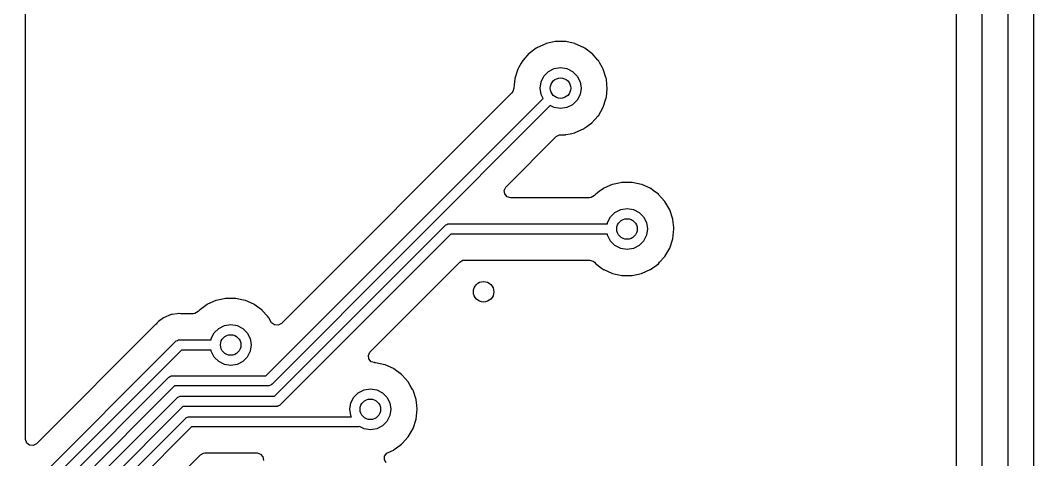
# Model space of a CAD drawing. Extents: x 1.41 to 5.39, y -5.53 to -2.36.
# Drawn here: x 1.408 to 2.187, y -3.326 to -2.988 of the extents above; entities that cross this region are included whole.
import ezdxf

# ---------------------------------------------------------------- set-up
doc = ezdxf.new("R2010")
doc.units = 0
doc.header["$MEASUREMENT"] = 0
doc.layers.add('BLACK', color=7, linetype='CONTINUOUS')

msp = doc.modelspace()

# ---------------------------------------------------------------- linework, layer by layer
at = {"layer": 'BLACK', "linetype": 'CONTINUOUS'}
for p, q in [((1.41173, -3.31002), (1.41173, -2.51895)), ((2.12683, -2.59775), (2.12683, -3.39993)), ((2.14685, -3.44675), (2.14685, -2.59724)), ((2.16654, -2.60132), (2.16654, -3.44675)), ((2.18656, -3.4416), (2.18656, -2.61167)), ((1.81548, -3.00551), (1.8118, -3.00629)), ((1.8189, -3.00478), (1.81548, -3.00551)), ((1.81916, -3.00473), (1.8189, -3.00478)), ((1.8189, -3.00478), (1.8189, -3.00478)), ((1.82668, -3.00473), (1.81916, -3.00473)), ((1.82693, -3.00478), (1.82668, -3.00473)), ((1.83035, -3.00551), (1.82693, -3.00478)), ((1.82693, -3.00478), (1.82693, -3.00478)), ((1.83403, -3.00629), (1.83035, -3.00551)), ((1.79868, -3.01396), (1.79423, -3.0189)), ((1.79885, -3.01377), (1.79868, -3.01396)), ((1.79868, -3.01396), (1.79868, -3.01396)), ((1.80417, -3.0099), (1.79885, -3.01377)), ((1.80472, -3.0095), (1.80417, -3.0099)), ((1.80493, -3.00935), (1.80472, -3.0095)), ((1.80472, -3.0095), (1.80472, -3.0095)), ((1.80517, -3.00924), (1.80493, -3.00935)), ((1.81156, -3.0064), (1.80517, -3.00924)), ((1.80517, -3.00924), (1.80517, -3.00924)), ((1.8118, -3.00629), (1.81156, -3.0064)), ((1.81156, -3.0064), (1.81156, -3.0064)), ((1.83427, -3.0064), (1.83403, -3.00629)), ((1.84066, -3.00924), (1.83427, -3.0064)), ((1.83427, -3.0064), (1.83427, -3.0064)), ((1.8409, -3.00935), (1.84066, -3.00924)), ((1.84066, -3.00924), (1.84066, -3.00924)), ((1.84111, -3.0095), (1.8409, -3.00935)), ((1.84166, -3.0099), (1.84111, -3.0095)), ((1.84111, -3.0095), (1.84111, -3.0095)), ((1.84698, -3.01377), (1.84166, -3.0099)), ((1.84716, -3.01396), (1.84698, -3.01377)), ((1.8516, -3.0189), (1.84716, -3.01396)), ((1.84716, -3.01396), (1.84716, -3.01396)), ((1.79263, -3.02141), (1.79061, -3.02491)), ((1.79382, -3.01936), (1.79263, -3.02141)), ((1.79423, -3.0189), (1.79382, -3.01936)), ((1.85201, -3.01936), (1.8516, -3.0189)), ((1.8532, -3.02141), (1.85201, -3.01936)), ((1.85522, -3.02491), (1.8532, -3.02141)), ((1.79006, -3.02587), (1.78774, -3.03302)), ((1.79061, -3.02491), (1.79006, -3.02587)), ((1.81018, -3.03124), (1.81366, -3.02776)), ((1.81366, -3.02776), (1.81805, -3.02552)), ((1.81805, -3.02552), (1.82292, -3.02475)), ((1.82292, -3.02475), (1.82778, -3.02552)), ((1.82778, -3.02552), (1.83217, -3.02776)), ((1.83217, -3.02776), (1.83566, -3.03124)), ((1.85577, -3.02587), (1.85522, -3.02491)), ((1.85809, -3.03302), (1.85577, -3.02587)), ((1.78771, -3.03328), (1.78721, -3.03804)), ((1.78774, -3.03302), (1.78771, -3.03328)), ((1.78771, -3.03328), (1.78771, -3.03328)), ((1.80717, -3.0405), (1.80794, -3.03563)), ((1.80794, -3.03563), (1.81018, -3.03124)), ((1.83566, -3.03124), (1.83789, -3.03563)), ((1.83789, -3.03563), (1.83866, -3.0405)), ((1.85812, -3.03328), (1.85809, -3.03302)), ((1.85862, -3.03804), (1.85812, -3.03328)), ((1.85812, -3.03328), (1.85812, -3.03328)), ((1.78553, -3.04401), (1.60841, -3.22112)), ((1.78619, -3.04318), (1.78553, -3.04401)), ((1.78696, -3.04057), (1.78619, -3.04318)), ((1.78721, -3.03804), (1.78695, -3.0405)), ((1.78695, -3.0405), (1.78696, -3.04057)), ((1.80794, -3.04536), (1.80717, -3.0405)), ((1.83866, -3.0405), (1.83789, -3.04536)), ((1.85814, -3.04754), (1.85885, -3.04075)), ((1.85888, -3.0405), (1.85862, -3.03804)), ((1.85885, -3.04075), (1.85888, -3.0405)), ((1.59654, -3.2613), (1.80947, -3.04837)), ((1.80947, -3.04837), (1.80794, -3.04536)), ((1.83566, -3.04975), (1.83217, -3.05324)), ((1.83789, -3.04536), (1.83566, -3.04975)), ((1.85577, -3.05512), (1.85809, -3.04797)), ((1.85809, -3.04797), (1.85814, -3.04754)), ((1.81504, -3.05394), (1.60096, -3.26802)), ((1.81805, -3.05547), (1.81504, -3.05394)), ((1.82292, -3.05624), (1.81805, -3.05547)), ((1.82778, -3.05547), (1.82292, -3.05624)), ((1.83217, -3.05324), (1.82778, -3.05547)), ((1.85201, -3.06164), (1.85577, -3.05512)), ((1.84308, -3.07006), (1.84698, -3.06722)), ((1.84698, -3.06722), (1.84928, -3.06467)), ((1.84928, -3.06467), (1.85184, -3.06183)), ((1.85184, -3.06183), (1.85201, -3.06164)), ((1.85184, -3.06183), (1.85184, -3.06183)), ((1.82203, -3.07638), (1.82308, -3.07626)), ((1.82308, -3.07626), (1.82668, -3.07626)), ((1.82668, -3.07626), (1.82693, -3.07621)), ((1.82693, -3.07621), (1.83035, -3.07548)), ((1.82693, -3.07621), (1.82693, -3.07621)), ((1.83035, -3.07548), (1.83403, -3.0747)), ((1.83403, -3.0747), (1.83427, -3.07459)), ((1.83427, -3.07459), (1.84066, -3.07175)), ((1.84066, -3.07175), (1.8409, -3.07164)), ((1.84066, -3.07175), (1.84066, -3.07175)), ((1.8409, -3.07164), (1.8417, -3.07106)), ((1.8417, -3.07106), (1.84308, -3.07006)), ((1.78109, -3.1162), (1.81958, -3.07772)), ((1.81958, -3.07772), (1.82203, -3.07638)), ((1.86266, -3.11452), (1.85627, -3.11737)), ((1.8629, -3.11442), (1.86266, -3.11452)), ((1.86266, -3.11452), (1.86266, -3.11452)), ((1.86658, -3.11364), (1.8629, -3.11442)), ((1.87, -3.11291), (1.86658, -3.11364)), ((1.87026, -3.11285), (1.87, -3.11291)), ((1.87, -3.11291), (1.87, -3.11291)), ((1.87777, -3.11285), (1.87026, -3.11285)), ((1.87803, -3.11291), (1.87777, -3.11285)), ((1.88145, -3.11364), (1.87803, -3.11291)), ((1.87803, -3.11291), (1.87803, -3.11291)), ((1.88513, -3.11442), (1.88145, -3.11364)), ((1.88537, -3.11452), (1.88513, -3.11442)), ((1.89176, -3.11737), (1.88537, -3.11452)), ((1.88537, -3.11452), (1.88537, -3.11452)), ((1.77969, -3.119), (1.78085, -3.11646)), ((1.78009, -3.12177), (1.77969, -3.119)), ((1.78192, -3.12388), (1.78009, -3.12177)), ((1.78085, -3.11646), (1.78109, -3.1162)), ((1.84893, -3.12302), (1.84655, -3.12449)), ((1.84978, -3.12209), (1.84893, -3.12302)), ((1.84995, -3.1219), (1.84978, -3.12209)), ((1.84978, -3.12209), (1.84978, -3.12209)), ((1.85271, -3.11989), (1.84995, -3.1219)), ((1.85582, -3.11763), (1.85271, -3.11989)), ((1.85603, -3.11748), (1.85582, -3.11763)), ((1.85582, -3.11763), (1.85582, -3.11763)), ((1.85627, -3.11737), (1.85603, -3.11748)), ((1.85627, -3.11737), (1.85627, -3.11737)), ((1.892, -3.11748), (1.89176, -3.11737)), ((1.89176, -3.11737), (1.89176, -3.11737)), ((1.89221, -3.11763), (1.892, -3.11748)), ((1.89418, -3.11906), (1.89221, -3.11763)), ((1.89221, -3.11763), (1.89221, -3.11763)), ((1.89808, -3.1219), (1.89418, -3.11906)), ((1.89825, -3.12209), (1.89808, -3.1219)), ((1.90061, -3.12471), (1.89825, -3.12209)), ((1.89825, -3.12209), (1.89825, -3.12209)), ((1.7846, -3.12467), (1.78192, -3.12388)), ((1.84525, -3.12467), (1.7846, -3.12467)), ((1.84655, -3.12449), (1.84525, -3.12467)), ((1.90311, -3.12748), (1.90061, -3.12471)), ((1.90687, -3.13399), (1.90311, -3.12748)), ((1.86128, -3.13937), (1.86476, -3.13588)), ((1.86476, -3.13588), (1.86915, -3.13364)), ((1.86915, -3.13364), (1.87402, -3.13287)), ((1.87402, -3.13287), (1.87888, -3.13364)), ((1.87888, -3.13364), (1.88327, -3.13588)), ((1.88327, -3.13588), (1.88676, -3.13937)), ((1.90919, -3.14114), (1.90687, -3.13399)), ((1.60306, -3.27703), (1.73425, -3.14584)), ((1.73425, -3.14584), (1.73453, -3.14569)), ((1.73453, -3.14569), (1.73472, -3.14544)), ((1.73472, -3.14544), (1.7356, -3.14515)), ((1.7356, -3.14515), (1.73642, -3.14473)), ((1.73642, -3.14473), (1.73673, -3.14478)), ((1.73673, -3.14478), (1.73703, -3.14469)), ((1.73703, -3.14469), (1.85889, -3.14469)), ((1.85889, -3.14469), (1.85904, -3.14376)), ((1.85904, -3.14376), (1.86128, -3.13937)), ((1.88676, -3.13937), (1.88899, -3.14376)), ((1.88899, -3.14376), (1.88976, -3.14862)), ((1.90922, -3.1414), (1.90919, -3.14114)), ((1.90986, -3.1475), (1.90922, -3.1414)), ((1.90922, -3.1414), (1.90922, -3.1414)), ((1.73866, -3.15256), (1.60747, -3.28375)), ((1.85889, -3.15256), (1.73866, -3.15256)), ((1.85904, -3.15349), (1.85889, -3.15256)), ((1.86128, -3.15788), (1.85904, -3.15349)), ((1.88899, -3.15349), (1.88676, -3.15788)), ((1.88976, -3.14862), (1.88899, -3.15349)), ((1.90919, -3.1561), (1.90998, -3.14862)), ((1.90998, -3.14862), (1.90986, -3.1475)), ((1.86476, -3.16136), (1.86128, -3.15788)), ((1.86915, -3.1636), (1.86476, -3.16136)), ((1.88327, -3.16136), (1.87888, -3.1636)), ((1.88676, -3.15788), (1.88327, -3.16136)), ((1.90687, -3.16325), (1.90919, -3.1561)), ((1.87402, -3.16437), (1.86915, -3.1636)), ((1.87888, -3.1636), (1.87402, -3.16437)), ((1.90294, -3.16995), (1.90311, -3.16976)), ((1.90311, -3.16976), (1.90687, -3.16325)), ((1.67667, -3.24286), (1.7455, -3.17403)), ((1.7455, -3.17403), (1.74796, -3.17269)), ((1.74796, -3.17269), (1.74901, -3.17258)), ((1.74901, -3.17258), (1.84525, -3.17258)), ((1.84525, -3.17258), (1.84793, -3.17337)), ((1.84793, -3.17337), (1.84893, -3.17422)), ((1.84893, -3.17422), (1.84995, -3.17535)), ((1.84995, -3.17535), (1.85075, -3.17593)), ((1.85075, -3.17593), (1.85444, -3.17861)), ((1.892, -3.17977), (1.89808, -3.17535)), ((1.89808, -3.17535), (1.8991, -3.17422)), ((1.8991, -3.17422), (1.90294, -3.16995)), ((1.90294, -3.16995), (1.90294, -3.16995)), ((1.85444, -3.17861), (1.85603, -3.17977)), ((1.85603, -3.17977), (1.85627, -3.17987)), ((1.85627, -3.17987), (1.85627, -3.17987)), ((1.85627, -3.17987), (1.85913, -3.18115)), ((1.85913, -3.18115), (1.8629, -3.18283)), ((1.8629, -3.18283), (1.86647, -3.18358)), ((1.86647, -3.18358), (1.87, -3.18434)), ((1.87, -3.18434), (1.87, -3.18434)), ((1.87, -3.18434), (1.87026, -3.18439)), ((1.87026, -3.18439), (1.87777, -3.18439)), ((1.87777, -3.18439), (1.87803, -3.18434)), ((1.87803, -3.18434), (1.88156, -3.18358)), ((1.87803, -3.18434), (1.87803, -3.18434)), ((1.88156, -3.18358), (1.88513, -3.18283)), ((1.88513, -3.18283), (1.8889, -3.18115)), ((1.8889, -3.18115), (1.89176, -3.17987)), ((1.89176, -3.17987), (1.892, -3.17977)), ((1.89176, -3.17987), (1.89176, -3.17987)), ((1.55128, -3.2067), (1.54626, -3.21035)), ((1.55149, -3.20655), (1.55128, -3.2067)), ((1.55128, -3.2067), (1.55128, -3.2067)), ((1.55173, -3.20645), (1.55149, -3.20655)), ((1.55812, -3.2036), (1.55173, -3.20645)), ((1.55173, -3.20645), (1.55173, -3.20645)), ((1.55836, -3.20349), (1.55812, -3.2036)), ((1.55812, -3.2036), (1.55812, -3.2036)), ((1.56213, -3.20269), (1.55836, -3.20349)), ((1.56546, -3.20198), (1.56213, -3.20269)), ((1.56571, -3.20193), (1.56546, -3.20198)), ((1.56546, -3.20198), (1.56546, -3.20198)), ((1.57323, -3.20193), (1.56571, -3.20193)), ((1.57348, -3.20198), (1.57323, -3.20193)), ((1.57681, -3.20269), (1.57348, -3.20198)), ((1.57348, -3.20198), (1.57348, -3.20198)), ((1.58058, -3.20349), (1.57681, -3.20269)), ((1.58082, -3.2036), (1.58058, -3.20349)), ((1.58722, -3.20645), (1.58082, -3.2036)), ((1.58082, -3.2036), (1.58082, -3.2036)), ((1.58745, -3.20655), (1.58722, -3.20645)), ((1.58722, -3.20645), (1.58722, -3.20645)), ((1.59354, -3.21097), (1.58745, -3.20655)), ((1.52366, -3.21436), (1.51783, -3.21677)), ((1.52398, -3.21432), (1.52366, -3.21436)), ((1.52442, -3.21426), (1.52398, -3.21432)), ((1.52398, -3.21432), (1.52398, -3.21432)), ((1.52834, -3.21374), (1.52442, -3.21426)), ((1.52959, -3.21358), (1.52834, -3.21374)), ((1.52834, -3.21374), (1.52834, -3.21374)), ((1.52834, -3.21374), (1.52834, -3.21374)), ((1.52834, -3.21374), (1.52834, -3.21374)), ((1.52834, -3.21374), (1.52834, -3.21374)), ((1.52991, -3.21353), (1.52959, -3.21358)), ((1.53116, -3.2137), (1.52991, -3.21353)), ((1.53181, -3.21374), (1.53116, -3.2137)), ((1.5407, -3.21374), (1.53181, -3.21374)), ((1.54201, -3.21357), (1.5407, -3.21374)), ((1.54439, -3.2121), (1.54201, -3.21357)), ((1.54523, -3.21116), (1.54439, -3.2121)), ((1.54541, -3.21097), (1.54523, -3.21116)), ((1.54523, -3.21116), (1.54523, -3.21116)), ((1.54626, -3.21035), (1.54541, -3.21097)), ((1.59371, -3.21116), (1.59354, -3.21097)), ((1.59779, -3.2157), (1.59371, -3.21116)), ((1.59371, -3.21116), (1.59371, -3.21116)), ((1.59857, -3.21656), (1.59779, -3.2157)), ((1.51163, -3.2221), (1.4202, -3.31353)), ((1.51206, -3.22161), (1.51163, -3.2221)), ((1.51263, -3.22087), (1.51206, -3.22161)), ((1.51282, -3.22061), (1.51263, -3.22087)), ((1.51408, -3.21965), (1.51282, -3.22061)), ((1.51783, -3.21677), (1.51408, -3.21965)), ((1.51408, -3.21965), (1.51408, -3.21965)), ((1.56021, -3.22496), (1.5646, -3.22272)), ((1.5646, -3.22272), (1.56947, -3.22195)), ((1.56947, -3.22195), (1.57434, -3.22272)), ((1.57434, -3.22272), (1.57873, -3.22496)), ((1.5987, -3.21678), (1.59857, -3.21656)), ((1.60061, -3.22009), (1.5987, -3.21678)), ((1.60093, -3.22059), (1.60061, -3.22009)), ((1.60317, -3.22226), (1.60093, -3.22059)), ((1.60596, -3.22246), (1.60317, -3.22226)), ((1.60841, -3.22112), (1.60596, -3.22246)), ((1.55449, -3.23283), (1.55673, -3.22844)), ((1.55673, -3.22844), (1.56021, -3.22496)), ((1.57873, -3.22496), (1.58221, -3.22844)), ((1.58221, -3.22844), (1.58445, -3.23283)), ((1.40774, -3.3543), (1.52713, -3.23491)), ((1.52713, -3.23491), (1.52741, -3.23477)), ((1.52741, -3.23477), (1.5276, -3.23451)), ((1.5276, -3.23451), (1.52847, -3.23423)), ((1.52847, -3.23423), (1.5293, -3.23381)), ((1.5293, -3.23381), (1.52961, -3.23386)), ((1.52961, -3.23386), (1.52991, -3.23376)), ((1.52991, -3.23376), (1.55435, -3.23376)), ((1.55435, -3.23376), (1.55449, -3.23283)), ((1.58445, -3.23283), (1.58522, -3.2377)), ((1.58522, -3.2377), (1.58445, -3.24256)), ((1.53154, -3.24163), (1.41446, -3.35872)), ((1.55435, -3.24163), (1.53154, -3.24163)), ((1.55449, -3.24256), (1.55435, -3.24163)), ((1.55673, -3.24695), (1.55449, -3.24256)), ((1.56021, -3.25044), (1.55673, -3.24695)), ((1.58221, -3.24695), (1.57873, -3.25044)), ((1.58445, -3.24256), (1.58221, -3.24695)), ((1.67527, -3.24567), (1.67643, -3.24312)), ((1.67567, -3.24843), (1.67527, -3.24567)), ((1.67643, -3.24312), (1.67667, -3.24286)), ((1.5646, -3.25268), (1.56021, -3.25044)), ((1.56947, -3.25345), (1.5646, -3.25268)), ((1.57434, -3.25268), (1.56947, -3.25345)), ((1.57873, -3.25044), (1.57434, -3.25268)), ((1.6775, -3.25054), (1.67567, -3.24843)), ((1.68001, -3.25128), (1.6775, -3.25054)), ((1.68, -3.2513), (1.68001, -3.25128)), ((1.68013, -3.25132), (1.68, -3.2513)), ((1.68018, -3.25133), (1.68013, -3.25132)), ((1.68052, -3.25133), (1.68018, -3.25133)), ((1.68078, -3.25139), (1.68052, -3.25133)), ((1.6842, -3.25211), (1.68078, -3.25139)), ((1.68078, -3.25139), (1.68078, -3.25139)), ((1.68788, -3.2529), (1.6842, -3.25211)), ((1.68811, -3.253), (1.68788, -3.2529)), ((1.69451, -3.25585), (1.68811, -3.253)), ((1.68811, -3.253), (1.68811, -3.253)), ((1.42347, -3.36082), (1.52183, -3.26245)), ((1.52183, -3.26245), (1.52211, -3.26231)), ((1.52211, -3.26231), (1.5223, -3.26205)), ((1.5223, -3.26205), (1.52318, -3.26177)), ((1.52318, -3.26177), (1.524, -3.26135)), ((1.524, -3.26135), (1.52431, -3.2614)), ((1.52431, -3.2614), (1.52462, -3.2613)), ((1.52462, -3.2613), (1.59654, -3.2613)), ((1.69474, -3.25595), (1.69451, -3.25585)), ((1.69451, -3.25585), (1.69451, -3.25585)), ((1.70083, -3.26037), (1.69474, -3.25595)), ((1.701, -3.26057), (1.70083, -3.26037)), ((1.70122, -3.26081), (1.701, -3.26057)), ((1.701, -3.26057), (1.701, -3.26057)), ((1.70586, -3.26596), (1.70122, -3.26081)), ((1.52625, -3.26917), (1.43019, -3.36523)), ((1.59817, -3.26917), (1.52625, -3.26917)), ((1.59848, -3.26908), (1.59817, -3.26917)), ((1.59879, -3.26913), (1.59848, -3.26908)), ((1.59961, -3.26871), (1.59879, -3.26913)), ((1.60049, -3.26842), (1.59961, -3.26871)), ((1.60067, -3.26817), (1.60049, -3.26842)), ((1.60096, -3.26802), (1.60067, -3.26817)), ((1.70748, -3.26877), (1.70586, -3.26596)), ((1.70922, -3.27178), (1.70748, -3.26877)), ((1.4392, -3.36733), (1.52835, -3.27818)), ((1.52835, -3.27818), (1.52863, -3.27804)), ((1.52863, -3.27804), (1.52882, -3.27778)), ((1.52882, -3.27778), (1.52969, -3.2775)), ((1.52969, -3.2775), (1.53051, -3.27708)), ((1.53051, -3.27708), (1.53083, -3.27713)), ((1.53083, -3.27713), (1.53113, -3.27703)), ((1.53113, -3.27703), (1.60306, -3.27703)), ((1.66178, -3.28223), (1.66402, -3.27784)), ((1.66402, -3.27784), (1.66751, -3.27436)), ((1.66751, -3.27436), (1.6719, -3.27212)), ((1.6719, -3.27212), (1.67676, -3.27135)), ((1.67676, -3.27135), (1.68163, -3.27212)), ((1.68163, -3.27212), (1.68602, -3.27436)), ((1.68602, -3.27436), (1.6895, -3.27784)), ((1.6895, -3.27784), (1.69174, -3.28223)), ((1.70962, -3.27247), (1.70922, -3.27178)), ((1.71194, -3.27962), (1.70962, -3.27247)), ((1.53276, -3.2849), (1.44592, -3.37175)), ((1.60469, -3.2849), (1.53276, -3.2849)), ((1.60499, -3.28481), (1.60469, -3.2849)), ((1.6053, -3.28486), (1.60499, -3.28481)), ((1.60613, -3.28444), (1.6053, -3.28486)), ((1.607, -3.28415), (1.60613, -3.28444)), ((1.60719, -3.28389), (1.607, -3.28415)), ((1.60747, -3.28375), (1.60719, -3.28389)), ((1.66101, -3.2871), (1.66178, -3.28223)), ((1.69174, -3.28223), (1.69251, -3.2871)), ((1.71197, -3.27988), (1.71194, -3.27962)), ((1.71239, -3.28389), (1.71197, -3.27988)), ((1.71197, -3.27988), (1.71197, -3.27988)), ((1.71273, -3.2871), (1.71239, -3.28389)), ((1.45518, -3.37359), (1.53486, -3.29391)), ((1.53486, -3.29391), (1.53515, -3.29377)), ((1.53515, -3.29377), (1.53533, -3.29351)), ((1.53533, -3.29351), (1.53621, -3.29323)), ((1.53621, -3.29323), (1.53703, -3.29281)), ((1.53703, -3.29281), (1.53734, -3.29286)), ((1.53734, -3.29286), (1.53765, -3.29276)), ((1.53765, -3.29276), (1.66219, -3.29276)), ((1.66178, -3.29197), (1.66101, -3.2871)), ((1.66219, -3.29276), (1.66178, -3.29197)), ((1.69174, -3.29197), (1.6895, -3.29636)), ((1.69251, -3.2871), (1.69174, -3.29197)), ((1.71194, -3.29458), (1.71273, -3.2871)), ((1.53928, -3.30063), (1.4619, -3.37801)), ((1.66717, -3.30063), (1.53928, -3.30063)), ((1.66747, -3.30053), (1.66717, -3.30063)), ((1.66778, -3.30058), (1.66747, -3.30053)), ((1.66837, -3.30028), (1.66778, -3.30058)), ((1.6719, -3.30208), (1.66837, -3.30028)), ((1.67676, -3.30285), (1.6719, -3.30208)), ((1.68163, -3.30208), (1.67676, -3.30285)), ((1.68602, -3.29984), (1.68163, -3.30208)), ((1.6895, -3.29636), (1.68602, -3.29984)), ((1.70586, -3.30824), (1.70962, -3.30173)), ((1.70962, -3.30173), (1.71194, -3.29458)), ((1.70158, -3.31299), (1.70568, -3.30843)), ((1.70568, -3.30843), (1.70586, -3.30824)), ((1.70568, -3.30843), (1.70568, -3.30843)), ((1.41174, -3.31037), (1.41173, -3.31002)), ((1.41272, -3.31299), (1.41174, -3.31037)), ((1.41496, -3.31467), (1.41272, -3.31299)), ((1.41775, -3.31487), (1.41496, -3.31467)), ((1.4202, -3.31353), (1.41775, -3.31487)), ((1.69515, -3.31795), (1.69967, -3.31467)), ((1.69967, -3.31467), (1.70083, -3.31383)), ((1.70083, -3.31383), (1.70158, -3.31299)), ((1.48337, -3.38485), (1.54612, -3.32211)), ((1.54612, -3.32211), (1.54857, -3.32077)), ((1.54857, -3.32077), (1.54962, -3.32065)), ((1.54962, -3.32065), (1.58976, -3.32065)), ((1.58976, -3.32065), (1.59244, -3.32144)), ((1.59244, -3.32144), (1.59427, -3.32355)), ((1.59427, -3.32355), (1.59467, -3.32632)), ((1.68754, -3.32578), (1.68774, -3.32299)), ((1.68774, -3.32299), (1.68942, -3.32075)), ((1.68942, -3.32075), (1.69037, -3.32019)), ((1.69037, -3.32019), (1.69451, -3.31835)), ((1.69451, -3.31835), (1.69474, -3.31825)), ((1.69451, -3.31835), (1.69451, -3.31835)), ((1.69474, -3.31825), (1.69515, -3.31795)), ((1.68888, -3.32823), (1.68754, -3.32578))]:
    msp.add_line(p, q, dxfattribs=at)
at = {"layer": 'BLACK'}
for centre in [(1.82292, -3.0405), (1.87402, -3.14862), (1.76378, -3.19685), (1.56947, -3.2377), (1.67676, -3.2871)]:
    msp.add_circle(centre, 0.00787, dxfattribs=at)

doc.saveas('drawing.dxf')
